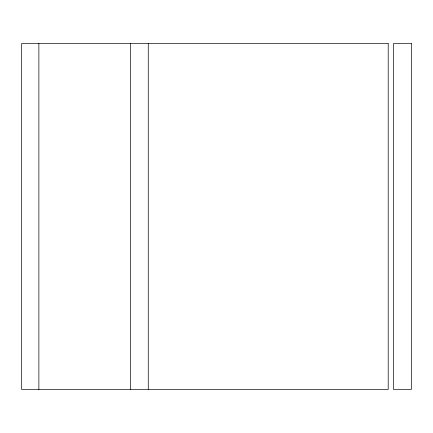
<?xml version="1.0" encoding="UTF-8"?>
<svg xmlns="http://www.w3.org/2000/svg" width="433" height="433" viewBox="0 0 433 433"><rect width="100%" height="100%" fill="white"/><g stroke="black" fill="none" stroke-linecap="round" stroke-linejoin="round"><path stroke-width="0.65" d="M148.265 43.527L148.265 389.473M130.425 43.527L130.425 389.473M38.878 43.527L38.878 389.473M388.201 43.527L21.65 43.527L21.65 389.473L388.201 389.473L388.201 43.527M411.35 43.527L393.51 43.527L393.51 389.473L411.35 389.473L411.35 43.527"/></g></svg>
